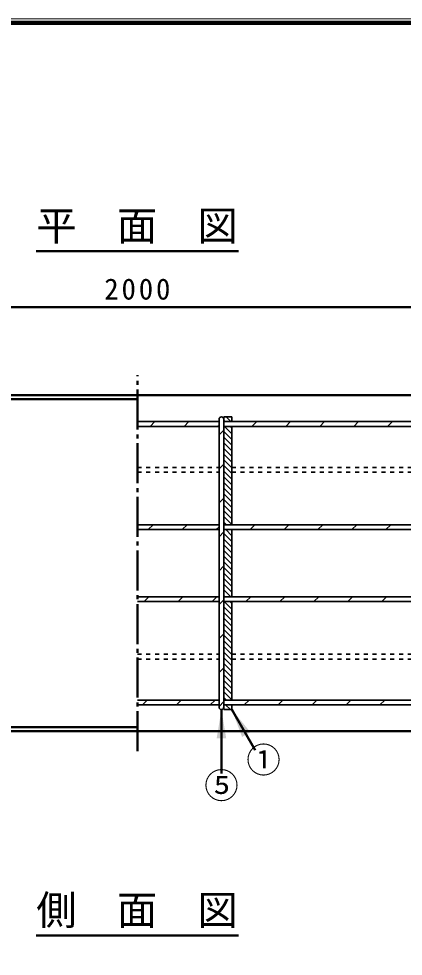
# Model space of a CAD drawing. Units: millimetres, scale not verified. Extents: x 100 to 4105, y 100 to 2870.
# Drawn here: x 2769 to 3250, y 1698 to 2870 of the extents above; entities that cross this region are included whole.
import ezdxf
from ezdxf.enums import TextEntityAlignment as Align

# ---------------------------------------------------------------- set-up
doc = ezdxf.new("R2010")
doc.units = ezdxf.units.MM
doc.header["$LTSCALE"] = 5
doc.linetypes.add('USER1', pattern=[13.4, 10, -1.2, 1, -1.2])
doc.linetypes.add('USER2', pattern=[2.2, 1, -1.2])
doc.layers.add('V-nasSTD', color=7, linetype='Continuous', lineweight=35)
doc.styles.add('ＭＳ ゴシック', font='')
doc.styles.get('ＭＳ ゴシック').set_extended_font_data('MS Gothic')

msp = doc.modelspace()

# ---------------------------------------------------------------- hatches: boundary and pattern name
at = {"layer": 'V-nasSTD'}
for points in [[(3028.814, 1970.351), (3022.814, 2006.351), (3016.814, 1970.351)], [(3059.01, 1978.174), (3035.814, 2006.351), (3048.617, 1972.174)]]:
    msp.add_hatch(color=256, dxfattribs=at).paths.add_polyline_path(points)

# ---------------------------------------------------------------- linework, layer by layer
at = {"layer": 'V-nasSTD', "lineweight": 100}
msp.add_line((4100, 2865), (105, 2865), dxfattribs=at)
at = {"layer": 'V-nasSTD', "lineweight": 50}
for p, q in [((2791.41, 2579.351), (3044.217, 2579.351)), ((1917.814, 2509.351), (3917.814, 2509.351)), ((3917.814, 2399.351), (1917.814, 2399.351)), ((1925.814, 2394.351), (2917.814, 2394.351)), ((3022.814, 1926.401), (3022.814, 2006.351)), ((3065.104, 1955.619), (3035.814, 2006.351)), ((1925.814, 1984.351), (2917.814, 1984.351)), ((1917.814, 1979.351), (3917.814, 1979.351)), ((2791.41, 1723.89), (3044.217, 1723.89))]:
    msp.add_line(p, q, dxfattribs=at)
at = {"layer": 'V-nasSTD', "linetype": 'USER1', "lineweight": 50}
msp.add_line((2917.814, 1954.351), (2917.814, 2424.351), dxfattribs=at)
at = {"layer": 'V-nasSTD'}
for p, q in [((3019.814, 2369.351), (3019.814, 2009.351)), ((3035.814, 2372.351), (3025.814, 2372.351)), ((3025.814, 2372.351), (3025.814, 2369.351)), ((3025.814, 2369.351), (3025.814, 2009.351)), ((3025.814, 2368.076), (3027.538, 2366.351)), ((3028.61, 2372.351), (3034.61, 2366.351)), ((3035.681, 2372.351), (3035.814, 2372.218)), ((3035.814, 2372.351), (3035.814, 2366.351)), ((2917.814, 2366.351), (3019.814, 2366.351)), ((2917.814, 2360.351), (3019.814, 2360.351)), ((2933.62, 2360.351), (2939.62, 2366.351)), ((2976.046, 2360.351), (2982.046, 2366.351)), ((3018.473, 2360.351), (3019.814, 2361.692)), ((3025.814, 2355.765), (3019.814, 2349.765)), ((3025.814, 2366.351), (3334.814, 2366.351)), ((3025.814, 2360.351), (3334.814, 2360.351)), ((3026.467, 2360.351), (3035.814, 2351.005)), ((3033.538, 2360.351), (3035.814, 2358.076)), ((3035.814, 2360.351), (3035.814, 2237.351)), ((3066.899, 2366.351), (3060.899, 2360.351)), ((3103.326, 2360.351), (3109.326, 2366.351)), ((3145.752, 2360.351), (3151.752, 2366.351)), ((3188.178, 2360.351), (3194.178, 2366.351)), ((3230.605, 2360.351), (3236.605, 2366.351)), ((3025.814, 2353.934), (3035.814, 2343.934)), ((3025.814, 2346.862), (3035.814, 2336.862)), ((3025.814, 2339.791), (3035.814, 2329.791)), ((3025.814, 2332.72), (3035.814, 2322.72)), ((3025.814, 2325.649), (3035.814, 2315.649)), ((3025.814, 2313.339), (3019.814, 2307.339)), ((3025.814, 2318.578), (3035.814, 2308.578)), ((3025.814, 2311.507), (3035.814, 2301.507)), ((3025.814, 2304.436), (3035.814, 2294.436)), ((3025.814, 2297.365), (3035.814, 2287.365)), ((3025.814, 2290.294), (3035.814, 2280.294)), ((3025.814, 2283.223), (3035.814, 2273.223)), ((3025.814, 2276.152), (3035.814, 2266.152)), ((3025.814, 2270.912), (3019.814, 2264.912)), ((3025.814, 2269.081), (3035.814, 2259.081)), ((3025.814, 2262.01), (3035.814, 2252.01)), ((3025.814, 2254.939), (3035.814, 2244.939)), ((3025.814, 2247.868), (3035.814, 2237.868)), ((3025.814, 2240.796), (3029.259, 2237.351)), ((2917.814, 2237.351), (3019.814, 2237.351)), ((2917.814, 2231.351), (3019.814, 2231.351)), ((2931.399, 2231.351), (2937.399, 2237.351)), ((2973.826, 2231.351), (2979.826, 2237.351)), ((3016.252, 2231.351), (3019.814, 2234.912)), ((3025.814, 2228.486), (3019.814, 2222.486)), ((3025.814, 2237.351), (3334.814, 2237.351)), ((3025.814, 2231.351), (3334.814, 2231.351)), ((3025.814, 2226.654), (3035.814, 2216.654)), ((3028.188, 2231.351), (3035.814, 2223.725)), ((3035.259, 2231.351), (3035.814, 2230.796)), ((3035.814, 2147.351), (3035.814, 2231.351)), ((3058.678, 2231.351), (3064.678, 2237.351)), ((3101.105, 2231.351), (3107.105, 2237.351)), ((3143.531, 2231.351), (3149.531, 2237.351)), ((3185.958, 2231.351), (3191.958, 2237.351)), ((3228.384, 2231.351), (3234.384, 2237.351)), ((3025.814, 2219.583), (3035.814, 2209.583)), ((3025.814, 2212.512), (3035.814, 2202.512)), ((3025.814, 2205.441), (3035.814, 2195.441)), ((3025.814, 2198.37), (3035.814, 2188.37)), ((3025.814, 2186.06), (3019.814, 2180.06)), ((3025.814, 2191.299), (3035.814, 2181.299)), ((3025.814, 2184.228), (3035.814, 2174.228)), ((3025.814, 2177.157), (3035.814, 2167.157)), ((3025.814, 2170.086), (3035.814, 2160.086)), ((3025.814, 2163.015), (3035.814, 2153.015)), ((2917.814, 2147.351), (3019.814, 2147.351)), ((2926.252, 2141.351), (2932.252, 2147.351)), ((2968.678, 2141.351), (2974.678, 2147.351)), ((3011.105, 2141.351), (3017.105, 2147.351)), ((3025.814, 2155.944), (3034.406, 2147.351)), ((3025.814, 2148.873), (3027.335, 2147.351)), ((3025.814, 2147.351), (3334.814, 2147.351)), ((3053.531, 2141.351), (3059.531, 2147.351)), ((3095.958, 2141.351), (3101.958, 2147.351)), ((3138.384, 2141.351), (3144.384, 2147.351)), ((3180.81, 2141.351), (3186.81, 2147.351)), ((3223.237, 2141.351), (3229.237, 2147.351)), ((2917.814, 2141.351), (3019.814, 2141.351)), ((3025.814, 2143.633), (3019.814, 2137.633)), ((3025.814, 2141.351), (3334.814, 2141.351)), ((3025.814, 2134.73), (3035.814, 2124.73)), ((3026.264, 2141.351), (3035.814, 2131.802)), ((3033.335, 2141.351), (3035.814, 2138.873)), ((3035.814, 2141.351), (3035.814, 2018.351)), ((3025.814, 2127.659), (3035.814, 2117.659)), ((3025.814, 2120.588), (3035.814, 2110.588)), ((3025.814, 2113.517), (3035.814, 2103.517)), ((3025.814, 2101.207), (3019.814, 2095.207)), ((3025.814, 2106.446), (3035.814, 2096.446)), ((3025.814, 2099.375), (3035.814, 2089.375)), ((3025.814, 2092.304), (3035.814, 2082.304)), ((3025.814, 2085.233), (3035.814, 2075.233)), ((3025.814, 2078.162), (3035.814, 2068.162)), ((3025.814, 2071.091), (3035.814, 2061.091)), ((3025.814, 2064.02), (3035.814, 2054.02)), ((3025.814, 2058.78), (3019.814, 2052.78)), ((3025.814, 2056.949), (3035.814, 2046.949)), ((3025.814, 2049.878), (3035.814, 2039.878)), ((3025.814, 2042.807), (3035.814, 2032.807)), ((3025.814, 2035.736), (3035.814, 2025.736)), ((3025.814, 2028.664), (3035.814, 2018.664)), ((2917.814, 2018.351), (3019.814, 2018.351)), ((2924.031, 2012.351), (2930.031, 2018.351)), ((2966.458, 2012.351), (2972.458, 2018.351)), ((3008.884, 2012.351), (3014.884, 2018.351)), ((3025.814, 2016.354), (3019.814, 2010.354)), ((3025.814, 2021.593), (3029.056, 2018.351)), ((3025.814, 2018.351), (3334.814, 2018.351)), ((3051.31, 2012.351), (3057.31, 2018.351)), ((3093.737, 2012.351), (3099.737, 2018.351)), ((3136.163, 2012.351), (3142.163, 2018.351)), ((3178.59, 2012.351), (3184.59, 2018.351)), ((3221.016, 2012.351), (3227.016, 2018.351)), ((2917.814, 2012.351), (3019.814, 2012.351)), ((3025.814, 2012.351), (3334.814, 2012.351)), ((3025.814, 2006.351), (3025.814, 2009.351)), ((3025.814, 2007.451), (3026.914, 2006.351)), ((3025.814, 2006.351), (3035.814, 2006.351)), ((3027.985, 2012.351), (3033.985, 2006.351)), ((3035.556, 2012.351), (3035.814, 2012.093)), ((3035.814, 2006.351), (3035.814, 2012.351))]:
    msp.add_line(p, q, dxfattribs=at)
at = {"layer": 'V-nasSTD', "linetype": 'USER2'}
for p, q in [((2917.814, 2309.063), (3019.814, 2309.063)), ((3035.814, 2309.063), (3334.814, 2309.063)), ((2917.814, 2303.063), (3019.814, 2303.063)), ((3035.814, 2303.063), (3334.814, 2303.063)), ((2917.814, 2075.639), (3019.814, 2075.639)), ((3035.814, 2075.639), (3334.814, 2075.639)), ((2917.814, 2069.639), (3019.814, 2069.639)), ((3035.814, 2069.639), (3334.814, 2069.639))]:
    msp.add_line(p, q, dxfattribs=at)
at = {"layer": 'V-nasSTD', "lineweight": 13}
msp.add_lwpolyline([(100, 100), (100, 2870), (4105, 2870), (4105, 100)], close=True, dxfattribs=at)
at = {"layer": 'V-nasSTD'}
for centre, start, end in [((3022.814, 2369.351), 0, 180), ((3022.814, 2009.351), 180, 0)]:
    msp.add_arc(centre, 3, start, end, dxfattribs=at)

# ---------------------------------------------------------------- texts
at = {"layer": 'V-nasSTD', "style": 'ＭＳ ゴシック'}
for s, height, p in [('平\u3000面\u3000図', 36.95, (2791.41, 2629.751)), ('①', 31.67, (3053.867, 1959.27)), ('⑤', 31.67, (3001.25, 1927.251)), ('側\u3000面\u3000図', 36.95, (2791.41, 1774.29))]:
    msp.add_text(s, height=height, dxfattribs=at).set_placement(p, align=Align.TOP_LEFT)
at = {"layer": 'V-nasSTD', "insert": (2876.414, 2545.351), "char_height": 26.39, "attachment_point": 1, "style": 'ＭＳ ゴシック'}
msp.add_mtext('\\T1.2;2000', dxfattribs=at)

doc.saveas('drawing.dxf')
